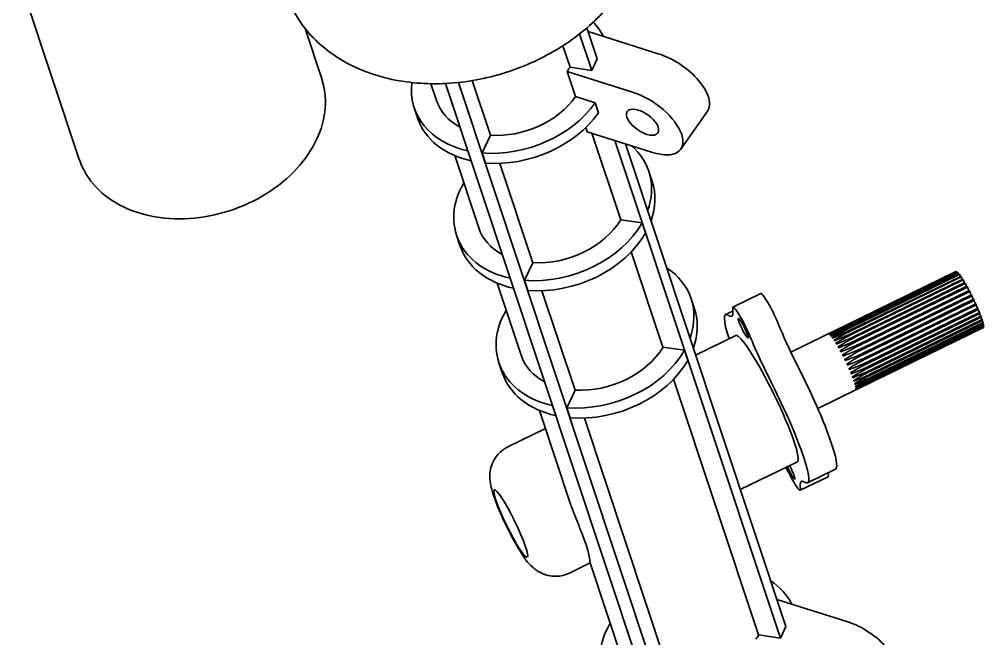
# Model space of a CAD drawing. Header units: millimetres. Extents: x 100 to 4572, y -190 to 4100.
# Drawn here: x 474.4 to 732.2, y 3118.8 to 3284.3 of the extents above; entities that cross this region are included whole.
import ezdxf

# ---------------------------------------------------------------- set-up
doc = ezdxf.new("R2010")
doc.units = ezdxf.units.MM
doc.header["$LTSCALE"] = 10
doc.layers.add('Visible (ISO)', color=7, linetype='Continuous', lineweight=35)

msp = doc.modelspace()

# ---------------------------------------------------------------- linework, layer by layer
at = {"layer": 'Visible (ISO)'}
for p, q in [((474.4, 3295.1), (490.36, 3247.1)), ((550.81, 3281.86), (555.2, 3268.66)), ((627.42, 3270.66), (624.17, 3280.42)), ((626.14, 3282.03), (628.88, 3273.79)), ((626.47, 3281.04), (645.46, 3275.04)), ((621.63, 3271.52), (619.72, 3277.26)), ((627.42, 3270.66), (628.88, 3273.79)), ((638.34, 3264.89), (620.9, 3270.4)), ((623.13, 3263.67), (620.9, 3270.4)), ((621.63, 3271.52), (627.42, 3270.66)), ((584.42, 3267.11), (585.92, 3262.61)), ((659.78, 3052.23), (588.31, 3267.17)), ((591.84, 3267.44), (663.58, 3051.66)), ((595.48, 3267.94), (600.34, 3253.33)), ((628.37, 3262.02), (623.13, 3263.67)), ((629.26, 3259.33), (628.37, 3262.02)), ((579.99, 3260.64), (580.88, 3257.95)), ((651.25, 3249.64), (658.38, 3259.78)), ((626.26, 3254.25), (625.88, 3255.4)), ((626.26, 3254.25), (643.71, 3248.75)), ((635.18, 3230.77), (627.5, 3253.86)), ((600.34, 3253.33), (598.14, 3248.61)), ((677.86, 3118.97), (633.65, 3251.92)), ((636.44, 3251.04), (679.31, 3122.1)), ((590.81, 3247.89), (597.23, 3228.58)), ((598.14, 3248.61), (599.04, 3245.92)), ((602.83, 3245.83), (611.65, 3219.3)), ((642.7, 3243.7), (643.6, 3241.01)), ((640.9, 3229.92), (635.18, 3230.77)), ((641.79, 3227.23), (640.9, 3229.92)), ((591.3, 3226.61), (592.2, 3223.92)), ((646.49, 3196.75), (638.02, 3222.21)), ((611.65, 3219.3), (609.46, 3214.59)), ((724.82, 3216.91), (695.08, 3202.41)), ((695.12, 3202.42), (724.86, 3216.92)), ((725.01, 3216.88), (695.28, 3202.38)), ((695.34, 3202.34), (725.08, 3216.84)), ((725.3, 3216.65), (695.56, 3202.15)), ((695.65, 3202.07), (725.38, 3216.57)), ((725.67, 3216.24), (695.93, 3201.74)), ((696.03, 3201.61), (725.77, 3216.11)), ((726.11, 3215.65), (696.37, 3201.15)), ((696.49, 3200.98), (726.23, 3215.48)), ((602.13, 3213.86), (608.55, 3194.56)), ((609.46, 3214.59), (610.35, 3211.9)), ((726.61, 3214.9), (696.87, 3200.4)), ((697, 3200.19), (726.74, 3214.69)), ((727.16, 3214.01), (697.42, 3199.51)), ((727.16, 3214.01), (697.42, 3199.51)), ((697.56, 3199.27), (727.3, 3213.77)), ((727.68, 3213.01), (697.94, 3198.51)), ((727.74, 3213), (698, 3198.5)), ((698.15, 3198.23), (727.89, 3212.73)), ((614.14, 3211.81), (622.97, 3185.27)), ((665.19, 3207.41), (672.62, 3211.03)), ((728.34, 3211.89), (698.61, 3197.39)), ((698.76, 3197.11), (728.49, 3211.61)), ((728.95, 3210.73), (699.21, 3196.23)), ((699.36, 3195.93), (729.1, 3210.43)), ((654.02, 3209.68), (654.91, 3206.98)), ((729.54, 3209.52), (699.8, 3195.02)), ((699.95, 3194.72), (729.69, 3209.22)), ((730.11, 3208.32), (700.37, 3193.82)), ((700.5, 3193.52), (730.24, 3208.02)), ((663.24, 3205.42), (665.19, 3206.37)), ((730.63, 3207.14), (700.89, 3192.64)), ((730.72, 3206.78), (700.98, 3192.28)), ((701.01, 3192.36), (730.75, 3206.86)), ((731.09, 3206.02), (701.36, 3191.52)), ((731.19, 3205.75), (701.45, 3191.25)), ((701.46, 3191.26), (731.2, 3205.76)), ((731.49, 3204.99), (701.75, 3190.49)), ((701.84, 3190.25), (731.58, 3204.75)), ((731.81, 3204.08), (702.07, 3189.58)), ((702.14, 3189.37), (731.88, 3203.87)), ((732.05, 3203.3), (702.31, 3188.8)), ((702.35, 3188.63), (732.09, 3203.13)), ((732.19, 3202.68), (702.45, 3188.18)), ((702.47, 3188.05), (732.21, 3202.56)), ((732.23, 3202.24), (702.49, 3187.74)), ((665.98, 3199.81), (655.22, 3194.56)), ((680.69, 3195.39), (693.77, 3201.77)), ((702.41, 3187.45), (732.15, 3201.95)), ((732.18, 3201.98), (702.44, 3187.48)), ((702.49, 3187.66), (732.22, 3202.16)), ((652.21, 3195.89), (646.49, 3196.75)), ((653.11, 3193.2), (652.21, 3195.89)), ((602.62, 3192.58), (603.51, 3189.89)), ((672.06, 3119.84), (649.34, 3188.18)), ((622.97, 3185.27), (620.77, 3180.56)), ((687.86, 3180.35), (698.38, 3185.47)), ((613.44, 3179.84), (621.68, 3155.07)), ((620.77, 3180.56), (621.67, 3177.87)), ((625.46, 3177.78), (650.77, 3101.64)), ((615.06, 3174.98), (605.01, 3170.08)), ((682.41, 3166.1), (667.16, 3158.66)), ((685.15, 3160.48), (692.58, 3164.11)), ((683.2, 3158.5), (690.63, 3162.12)), ((626.99, 3139.08), (621.45, 3136.37)), ((626.99, 3139.08), (636.36, 3110.92)), ((676.9, 3129.35), (695.9, 3123.35)), ((672.06, 3119.84), (677.86, 3118.97)), ((677.86, 3118.97), (679.31, 3122.1))]:
    msp.add_line(p, q, dxfattribs=at)
for centre, major_axis, ratio, start_param, end_param in [((605.69, 3269.18), (25.7, 8.55), 0.73262, 0.110432, 0.340997), ((648.15, 3266.96), (10.23, -7.18), 0.484005, 0, 2.149418), ((603.45, 3275.91), (19.77, 6.57), 0.73262, 5.503457, 5.577822), ((605.69, 3269.18), (-25.7, -8.55), 0.73262, 5.942189, 7.169613), ((641.02, 3256.82), (10.23, -7.18), 0.484005, 5.291011, 8.432603), ((605.69, 3269.18), (-19.77, -6.57), 0.73262, 0, 0.606165), ((605.69, 3269.18), (-25.7, -8.55), 0.73262, 1.0426, 2.361864), ((605.69, 3269.18), (-19.77, -6.57), 0.73262, 1.065768, 2.361864), ((606.58, 3266.49), (-25.7, -8.55), 0.73262, 1.0426, 2.361864), ((606.58, 3266.49), (-25.7, -8.55), 0.73262, 0, 0.886428), ((617, 3235.16), (25.7, 8.55), 0.73262, 5.759844, 6.696107), ((617.9, 3232.46), (25.7, 8.55), 0.73262, 5.759844, 6.283185), ((617, 3235.16), (-25.7, -8.55), 0.73262, 5.590025, 7.169613), ((617, 3235.16), (-19.77, -6.57), 0.73262, 1.065768, 2.43623), ((617, 3235.16), (-19.77, -6.57), 0.73262, 0, 0.606165), ((617, 3235.16), (-25.7, -8.55), 0.73262, 1.0426, 2.459398), ((617.9, 3232.46), (-25.7, -8.55), 0.73262, 1.0426, 2.459398), ((617.9, 3232.46), (-25.7, -8.55), 0.73262, 0, 0.886428), ((628.32, 3201.13), (25.7, 8.55), 0.73262, 5.759844, 6.806527), ((728.46, 3209.41), (-3.65, 7.49), 0.12199, 6.238285, 6.278562), ((725.22, 3215.53), (1.17, -2.4), 0.12199, 2.080105, 2.126183), ((728.46, 3209.41), (-3.65, 7.49), 0.12199, 6.077178, 6.117455), ((725.26, 3215.79), (1.17, -2.4), 0.12199, 1.859506, 1.965076), ((728.46, 3209.41), (-3.65, 7.49), 0.12199, 5.91607, 5.956347), ((725.37, 3215.87), (1.17, -2.4), 0.12199, 1.64535, 1.803968), ((728.46, 3209.41), (3.65, -7.49), 0.12199, 2.61337, 2.653647), ((725.56, 3215.79), (1.17, -2.4), 0.12199, 1.432681, 1.642861), ((728.46, 3209.41), (3.65, -7.49), 0.12199, 2.452263, 2.49254), ((725.83, 3215.55), (1.17, -2.4), 0.12199, 1.244319, 1.481754), ((726.5, 3214.9), (0.0365, -0.0749), 0.12199, 4.385912, 5.232204), ((728.46, 3209.41), (3.65, -7.49), 0.12199, 2.291156, 2.331433), ((726.17, 3215.15), (1.17, -2.4), 0.12199, 1.083212, 1.320646), ((727, 3214.12), (0.0365, -0.0749), 0.12199, 4.224805, 5.385336), ((728.46, 3209.41), (3.39, -6.95), 0.12199, 2.224811, 2.243743), ((728.46, 3209.41), (3.65, -7.49), 0.12199, 2.130049, 2.170325), ((726.57, 3214.59), (1.17, -2.4), 0.12199, 0.922105, 1.159539), ((727.53, 3213.22), (0.0365, -0.0749), 0.12199, 4.063697, 5.224228), ((728.46, 3209.41), (3.39, -6.95), 0.12199, 2.056631, 2.082636), ((727.62, 3213.06), (0.0365, -0.0749), 0.12199, 5.198224, 5.845856), ((728.85, 3210.61), (-1.17, 2.4), 0.12199, 6.12132, 6.283185), ((728.46, 3209.41), (3.65, -7.49), 0.12199, 1.968941, 2.009218), ((727.01, 3213.91), (1.17, -2.4), 0.12199, 0.760997, 0.998432), ((675.36, 3205.41), (-2.74, 5.62), 0.12199, 4.260075, 6.283185), ((728.09, 3212.22), (0.0365, -0.0749), 0.12199, 3.90259, 5.063121), ((728.46, 3209.41), (3.39, -6.95), 0.12199, 1.895524, 1.921528), ((728.18, 3212.05), (0.0365, -0.0749), 0.12199, 5.037116, 6.197647), ((729.36, 3209.58), (-1.17, 2.4), 0.12199, 5.960213, 6.197647), ((728.46, 3209.41), (3.65, -7.49), 0.12199, 1.807834, 1.848111), ((727.5, 3213.1), (1.17, -2.4), 0.12199, 0.59989, 0.837324), ((728.66, 3211.15), (0.0365, -0.0749), 0.12199, 3.741483, 4.902014), ((728.46, 3209.41), (3.39, -6.95), 0.12199, 1.734416, 1.760421), ((728.75, 3210.97), (0.0365, -0.0749), 0.12199, 4.876009, 6.03654), ((729.85, 3208.54), (-1.17, 2.4), 0.12199, 5.799106, 6.03654), ((728.46, 3209.41), (3.65, -7.49), 0.12199, 1.646727, 1.687003), ((728, 3212.21), (1.17, -2.4), 0.12199, 0.438783, 0.676217), ((729.22, 3210.03), (0.0365, -0.0749), 0.12199, 3.580375, 4.740906), ((728.46, 3209.41), (3.39, -6.95), 0.12199, 1.573309, 1.599314), ((667.93, 3201.79), (-2.74, 5.62), 0.12199, 4.260075, 6.645699), ((729.31, 3209.85), (0.0365, -0.0749), 0.12199, 4.714902, 5.875432), ((730.3, 3207.52), (1.17, -2.4), 0.12199, 2.496406, 2.73384), ((728.46, 3209.41), (3.65, -7.49), 0.12199, 1.485619, 1.525896), ((728.53, 3211.24), (1.17, -2.4), 0.12199, 0.277676, 0.51511), ((729.77, 3208.9), (-0.0365, 0.0749), 0.12199, 0.277676, 1.438206), ((728.46, 3209.41), (3.39, -6.95), 0.12199, 1.412202, 1.438206), ((729.85, 3208.72), (0.0365, -0.0749), 0.12199, 4.553794, 5.714325), ((730.7, 3206.56), (1.17, -2.4), 0.12199, 2.335298, 2.572733), ((728.46, 3209.41), (3.65, -7.49), 0.12199, 1.324512, 1.364789), ((729.04, 3210.22), (1.17, -2.4), 0.12199, 0.116568, 0.354002), ((730.28, 3207.78), (-0.0365, 0.0749), 0.12199, 0.116568, 1.277099), ((728.46, 3209.41), (3.39, -6.95), 0.12199, 1.251094, 1.277099), ((730.35, 3207.6), (0.0365, -0.0749), 0.12199, 4.392687, 5.553218), ((731.05, 3205.67), (1.17, -2.4), 0.12199, 2.174191, 2.411625), ((628.32, 3201.13), (-25.7, -8.55), 0.73262, 5.590025, 7.169613), ((629.21, 3198.44), (25.7, 8.55), 0.73262, 5.759844, 6.283185), ((674.19, 3182.95), (-10.96, 22.47), 0.12199, 6.072698, 7.00592), ((653.91, 3227.46), (10.96, -22.47), 0.12199, 6.072698, 6.645699), ((728.46, 3209.41), (3.65, -7.49), 0.12199, 1.163405, 1.203681), ((730.74, 3206.71), (-0.0365, 0.0749), 0.12199, 0.256447, 1.115992), ((728.46, 3209.41), (3.39, -6.95), 0.12199, 1.089987, 1.115992), ((729.55, 3209.18), (1.17, -2.4), 0.12199, 0, 0.192895), ((730.81, 3206.54), (0.0365, -0.0749), 0.12199, 4.23158, 5.392111), ((731.33, 3204.87), (1.17, -2.4), 0.12199, 2.013084, 2.250518), ((728.46, 3209.41), (3.65, -7.49), 0.12199, 1.002297, 1.042574), ((728.46, 3209.41), (3.39, -6.95), 0.12199, 0.92888, 0.95128), ((731.2, 3205.55), (0.0365, -0.0749), 0.12199, 4.070472, 5.231003), ((730.02, 3208.15), (1.17, -2.4), 0.12199, 0, 0.031788), ((731.54, 3204.19), (1.17, -2.4), 0.12199, 1.851976, 2.089411), ((728.46, 3209.41), (3.65, -7.49), 0.12199, 0.84119, 0.881467), ((684.43, 3194.64), (10.96, -22.47), 0.12199, 4.260075, 4.833076), ((728.46, 3209.41), (3.39, -6.95), 0.12199, 0.767772, 0.768863), ((731.52, 3204.65), (0.0365, -0.0749), 0.12199, 3.909365, 5.069896), ((731.66, 3203.65), (1.17, -2.4), 0.12199, 1.690869, 1.928303), ((731.71, 3203.26), (1.17, -2.4), 0.12199, 1.529762, 1.750054), ((728.46, 3209.41), (3.65, -7.49), 0.12199, 0.680083, 0.72036), ((731.66, 3203.02), (1.17, -2.4), 0.12199, 1.368654, 1.537189), ((728.46, 3209.41), (3.65, -7.49), 0.12199, 0.518975, 0.559252), ((731.54, 3202.96), (1.17, -2.4), 0.12199, 1.207547, 1.323657), ((728.46, 3209.41), (3.65, -7.49), 0.12199, 0.357868, 0.398145), ((728.46, 3209.41), (3.65, -7.49), 0.12199, 0.196761, 0.237038), ((674.19, 3182.95), (-8.22, 16.85), 0.12199, 3.141593, 6.283185), ((731.34, 3203.06), (1.17, -2.4), 0.12199, 1.04644, 1.104786), ((728.46, 3209.41), (3.65, -7.49), 0.12199, 0.035653, 0.07593), ((677, 3191.02), (10.96, -22.47), 0.12199, 4.260075, 4.833076), ((628.32, 3201.13), (-19.77, -6.57), 0.73262, 0, 0.606165), ((628.32, 3201.13), (-25.7, -8.55), 0.73262, 1.0426, 2.459398), ((628.32, 3201.13), (-19.77, -6.57), 0.73262, 1.065768, 2.43623), ((629.21, 3198.44), (-25.7, -8.55), 0.73262, 1.0426, 2.459398), ((629.21, 3198.44), (-25.7, -8.55), 0.73262, 0, 0.886428), ((681.63, 3186.58), (10.96, -22.47), 0.12199, 0, 1.691483), ((674.19, 3182.95), (10.96, -22.47), 0.12199, 6.072698, 7.974668), ((680.46, 3164.11), (2.74, -5.62), 0.12199, 4.563446, 6.645699), ((680.46, 3164.11), (1.28, -2.62), 0.12199, 4.388787, 8.177584), ((694.48, 3138.44), (-10.96, 22.47), 0.12199, 6.072698, 6.645699), ((701.91, 3142.07), (-10.96, 22.47), 0.12199, 0.298229, 0.362514), ((687.89, 3167.74), (2.74, -5.62), 0.12199, 0, 0.362514), ((656.12, 3117.5), (25.7, 8.55), 0.73262, 0.110432, 0.523341), ((656.12, 3117.5), (-25.7, -8.55), 0.73262, 5.590025, 7.169613), ((698.58, 3115.28), (10.23, -7.18), 0.484005, 0, 2.149418), ((653.89, 3124.22), (19.77, 6.57), 0.73262, 5.503457, 5.577822)]:
    msp.add_ellipse(centre, major_axis=major_axis, ratio=ratio, start_param=start_param, end_param=end_param, dxfattribs=at)
for centre, major_axis, ratio in [((641.02, 3256.82), (4.09, -2.87), 0.484005), ((667.93, 3201.79), (1.28, -2.62), 0.12199), ((605.8, 3149.6), (4.38, -8.99), 0.12199)]:
    msp.add_ellipse(centre, major_axis=major_axis, ratio=ratio, dxfattribs=at)
for points, knots in [([(640.48, 3323.02), (641.73, 3319.27), (642.23, 3315.28), (641.77, 3307.16), (640.75, 3303.05), (637.25, 3294.92), (634.68, 3290.95), (628.2, 3283.56), (624.24, 3280.18), (615.39, 3274.45), (610.48, 3272.1), (600.23, 3268.68), (594.9, 3267.61), (584.29, 3266.88), (579.02, 3267.21), (569.11, 3269.33), (564.46, 3271.1), (556.43, 3275.94), (553, 3278.95), (548.27, 3285.22), (546.66, 3288.25), (545.59, 3291.47)], [2.536397, 2.536397, 2.536397, 2.536397, 2.819487, 2.819487, 3.114191, 3.114191, 3.432494, 3.432494, 3.766813, 3.766813, 4.105711, 4.105711, 4.445072, 4.445072, 4.783981, 4.783981, 5.11824, 5.11824, 5.435208, 5.435208, 5.67799, 5.67799, 5.67799, 5.67799]), ([(555.2, 3268.66), (556.05, 3266.11), (556.37, 3263.4), (555.96, 3257.87), (555.2, 3255.06), (552.66, 3249.55), (550.84, 3246.86), (546.29, 3241.91), (543.55, 3239.66), (537.45, 3235.85), (534.1, 3234.29), (527.11, 3232.03), (523.48, 3231.33), (516.31, 3230.86), (512.76, 3231.09), (506.11, 3232.49), (503.01, 3233.65), (497.63, 3236.82), (495.34, 3238.8), (492.16, 3242.93), (491.07, 3244.95), (490.36, 3247.1)], [1.4892, 1.4892, 1.4892, 1.4892, 1.785556, 1.785556, 2.090726, 2.090726, 2.411342, 2.411342, 2.740337, 2.740337, 3.071244, 3.071244, 3.402269, 3.402269, 3.733139, 3.733139, 4.061799, 4.061799, 4.381018, 4.381018, 4.630792, 4.630792, 4.630792, 4.630792]), ([(690.91, 3200.34), (691.44, 3200.61), (691.97, 3200.87), (693.1, 3201.43), (693.67, 3201.71), (694.54, 3202.14), (694.83, 3202.28), (695.12, 3202.42)], [0.9331257, 0.9331257, 0.9331257, 0.9331257, 1.1124482, 1.1124482, 1.3050152, 1.3050152, 1.399755, 1.399755, 1.399755, 1.399755]), ([(695.28, 3202.38), (695.11, 3202.29), (694.94, 3202.21), (694.32, 3201.91), (693.88, 3201.7), (692.6, 3201.09), (691.77, 3200.71), (690.97, 3200.33)], [1.1672656, 1.1672656, 1.1672656, 1.1672656, 1.2116633, 1.2116633, 1.3285912, 1.3285912, 1.5439754, 1.5439754, 1.5439754, 1.5439754]), ([(691.15, 3200.22), (691.99, 3200.65), (692.87, 3201.11), (694.29, 3201.82), (694.81, 3202.08), (695.34, 3202.34)], [0.9290845, 0.9290845, 0.9290845, 0.9290845, 1.1388193, 1.1388193, 1.2622215, 1.2622215, 1.2622215, 1.2622215]), ([(695.08, 3202.41), (695.03, 3202.38), (694.98, 3202.36), (694.54, 3202.14), (694.16, 3201.96), (693.77, 3201.77)], [1.07006771, 1.07006771, 1.07006771, 1.07006771, 1.08068102, 1.08068102, 1.16390187, 1.16390187, 1.16390187, 1.16390187]), ([(690.73, 3200.25), (690.73, 3200.25), (690.73, 3200.25), (690.73, 3200.25), (690.73, 3200.25), (690.73, 3200.25), (690.73, 3200.25), (690.73, 3200.25), (690.74, 3200.25), (690.74, 3200.26), (690.76, 3200.27), (690.78, 3200.27), (690.82, 3200.3), (690.86, 3200.32), (690.91, 3200.34)], [0.14014118, 0.14014118, 0.14014118, 0.14014118, 0.14027165, 0.14027165, 0.14027165, 0.14122264, 0.14122264, 0.1424727, 0.1424727, 0.14477668, 0.14477668, 0.15070663, 0.15070663, 0.16285086, 0.16285086, 0.16285086, 0.16285086]), ([(690.97, 3200.33), (690.93, 3200.31), (690.89, 3200.29), (690.84, 3200.27), (690.81, 3200.26), (690.78, 3200.25), (690.78, 3200.24), (690.77, 3200.24), (690.77, 3200.24), (690.76, 3200.24), (690.76, 3200.24), (690.76, 3200.24), (690.76, 3200.24), (690.76, 3200.24), (690.76, 3200.24)], [0.1327605, 0.1327605, 0.1327605, 0.1327605, 0.14735929, 0.14735929, 0.15626398, 0.15626398, 0.15906372, 0.15906372, 0.16017144, 0.16017144, 0.16115682, 0.16115682, 0.16115682, 0.16128758, 0.16128758, 0.16128758, 0.16128758]), ([(690.98, 3200.11), (690.98, 3200.11), (690.98, 3200.11), (690.98, 3200.11), (690.98, 3200.11), (690.98, 3200.11), (690.98, 3200.11), (690.98, 3200.11), (690.98, 3200.12), (690.99, 3200.12), (691, 3200.13), (691.02, 3200.14), (691.07, 3200.17), (691.11, 3200.19), (691.15, 3200.22)], [0.14014437, 0.14014437, 0.14014437, 0.14014437, 0.14027484, 0.14027484, 0.14027484, 0.14122583, 0.14122583, 0.14247591, 0.14247591, 0.14477991, 0.14477991, 0.15070996, 0.15070996, 0.16285454, 0.16285454, 0.16285454, 0.16285454]), ([(691.23, 3200.15), (691.19, 3200.13), (691.15, 3200.12), (691.1, 3200.1), (691.08, 3200.08), (691.05, 3200.07), (691.04, 3200.07), (691.03, 3200.07), (691.03, 3200.07), (691.02, 3200.07), (691.02, 3200.07), (691.02, 3200.07), (691.02, 3200.07), (691.02, 3200.07), (691.02, 3200.07)], [0.13276421, 0.13276421, 0.13276421, 0.13276421, 0.14736263, 0.14736263, 0.15626769, 0.15626769, 0.15906755, 0.15906755, 0.16017532, 0.16017532, 0.16116074, 0.16116074, 0.16116074, 0.1612915, 0.1612915, 0.1612915, 0.1612915]), ([(695.56, 3202.15), (695.37, 3202.06), (695.19, 3201.97), (694.63, 3201.7), (694.26, 3201.53), (693.12, 3201), (692.47, 3200.71), (691.48, 3200.26), (691.36, 3200.21), (691.23, 3200.15)], [0.8710213, 0.8710213, 0.8710213, 0.8710213, 0.909334, 0.909334, 0.9843123, 0.9843123, 1.1378644, 1.1378644, 1.1607127, 1.1607127, 1.1607127, 1.1607127]), ([(691.31, 3199.78), (691.31, 3199.78), (691.31, 3199.78), (691.31, 3199.78), (691.31, 3199.78), (691.31, 3199.78), (691.31, 3199.79), (691.31, 3199.79), (691.31, 3199.79), (691.32, 3199.8), (691.33, 3199.81), (691.35, 3199.82), (691.39, 3199.85), (691.43, 3199.87), (691.48, 3199.9)], [0.14014989, 0.14014989, 0.14014989, 0.14014989, 0.14028035, 0.14028035, 0.14028035, 0.14123136, 0.14123136, 0.14248147, 0.14248147, 0.14478558, 0.14478558, 0.15071596, 0.15071596, 0.16286159, 0.16286159, 0.16286159, 0.16286159]), ([(691.58, 3199.78), (691.54, 3199.77), (691.5, 3199.75), (691.45, 3199.73), (691.42, 3199.72), (691.39, 3199.71), (691.38, 3199.71), (691.37, 3199.71), (691.37, 3199.71), (691.37, 3199.71), (691.37, 3199.71), (691.37, 3199.71), (691.37, 3199.72), (691.37, 3199.72), (691.37, 3199.72)], [0.13277221, 0.13277221, 0.13277221, 0.13277221, 0.14736984, 0.14736984, 0.15627571, 0.15627571, 0.15907582, 0.15907582, 0.16018369, 0.16018369, 0.1611692, 0.1611692, 0.1611692, 0.16129996, 0.16129996, 0.16129996, 0.16129996]), ([(691.48, 3199.9), (692.08, 3200.22), (692.69, 3200.55), (694.1, 3201.3), (694.85, 3201.68), (695.65, 3202.07)], [1.6324821, 1.6324821, 1.6324821, 1.6324821, 1.9162809, 1.9162809, 2.2745194, 2.2745194, 2.2745194, 2.2745194]), ([(695.93, 3201.74), (695.72, 3201.64), (695.52, 3201.54), (694.97, 3201.28), (694.63, 3201.13), (693.57, 3200.64), (692.9, 3200.35), (691.95, 3199.94), (691.76, 3199.86), (691.58, 3199.78)], [1.0782527, 1.0782527, 1.0782527, 1.0782527, 1.1378069, 1.1378069, 1.2339762, 1.2339762, 1.4380009, 1.4380009, 1.4870639, 1.4870639, 1.4870639, 1.4870639]), ([(691.88, 3199.4), (692.58, 3199.79), (693.28, 3200.18), (694.7, 3200.94), (695.35, 3201.28), (696.03, 3201.61)], [0.2764309, 0.2764309, 0.2764309, 0.2764309, 0.5667949, 0.5667949, 0.8389319, 0.8389319, 0.8389319, 0.8389319]), ([(696.37, 3201.15), (696.16, 3201.05), (695.95, 3200.95), (695.42, 3200.7), (695.1, 3200.55), (694.38, 3200.24), (694, 3200.07), (693.06, 3199.68), (692.53, 3199.46), (692, 3199.24)], [0.8897162, 0.8897162, 0.8897162, 0.8897162, 0.9378559, 0.9378559, 1.0110726, 1.0110726, 1.0990481, 1.0990481, 1.2186839, 1.2186839, 1.2186839, 1.2186839]), ([(692.36, 3198.73), (693.16, 3199.19), (693.98, 3199.66), (695.39, 3200.42), (695.93, 3200.7), (696.49, 3200.98)], [0.057838, 0.057838, 0.057838, 0.057838, 0.3958161, 0.3958161, 0.6161961, 0.6161961, 0.6161961, 0.6161961]), ([(696.87, 3200.4), (696.65, 3200.3), (696.44, 3200.19), (695.88, 3199.94), (695.55, 3199.79), (694.81, 3199.47), (694.41, 3199.3), (693.49, 3198.92), (692.99, 3198.72), (692.49, 3198.52)], [0.8537363, 0.8537363, 0.8537363, 0.8537363, 0.9017906, 0.9017906, 0.9741006, 0.9741006, 1.061623, 1.061623, 1.1690151, 1.1690151, 1.1690151, 1.1690151]), ([(692.88, 3197.9), (693.66, 3198.36), (694.46, 3198.84), (695.62, 3199.48), (695.95, 3199.66), (696.52, 3199.95), (696.75, 3200.07), (696.99, 3200.18), (697, 3200.19), (697, 3200.19)], [0.5366031, 0.5366031, 0.5366031, 0.5366031, 0.7248425, 0.7248425, 0.801019, 0.801019, 0.8517773, 0.8517773, 0.8537363, 0.8537363, 0.8537363, 0.8537363]), ([(691.72, 3199.27), (691.72, 3199.27), (691.72, 3199.27), (691.72, 3199.27), (691.72, 3199.27), (691.72, 3199.27), (691.72, 3199.28), (691.72, 3199.28), (691.72, 3199.29), (691.73, 3199.29), (691.74, 3199.3), (691.76, 3199.32), (691.8, 3199.35), (691.84, 3199.37), (691.88, 3199.4)], [0.14016061, 0.14016061, 0.14016061, 0.14016061, 0.14029108, 0.14029108, 0.14029108, 0.14124209, 0.14124209, 0.14249224, 0.14249224, 0.14479645, 0.14479645, 0.15072716, 0.15072716, 0.16287395, 0.16287395, 0.16287395, 0.16287395]), ([(692, 3199.24), (691.96, 3199.22), (691.93, 3199.2), (691.87, 3199.19), (691.84, 3199.18), (691.81, 3199.17), (691.8, 3199.17), (691.8, 3199.17), (691.79, 3199.17), (691.79, 3199.18), (691.79, 3199.18), (691.79, 3199.18), (691.79, 3199.18), (691.79, 3199.18), (691.79, 3199.18)], [0.13278465, 0.13278465, 0.13278465, 0.13278465, 0.14738105, 0.14738105, 0.15628817, 0.15628817, 0.15908867, 0.15908867, 0.1601967, 0.1601967, 0.16118235, 0.16118235, 0.16118235, 0.1613131, 0.1613131, 0.1613131, 0.1613131]), ([(692.19, 3198.59), (692.19, 3198.59), (692.19, 3198.59), (692.19, 3198.59), (692.19, 3198.6), (692.19, 3198.6), (692.19, 3198.6), (692.2, 3198.61), (692.2, 3198.62), (692.22, 3198.64), (692.25, 3198.66), (692.29, 3198.69), (692.32, 3198.71), (692.36, 3198.73)], [0.01000934, 0.01000934, 0.01000934, 0.01000934, 0.01031241, 0.01031241, 0.0112002, 0.0112002, 0.01249798, 0.01249798, 0.01514535, 0.01514535, 0.02334092, 0.02334092, 0.03719464, 0.03719464, 0.03719464, 0.03719464]), ([(692.49, 3198.52), (692.45, 3198.51), (692.41, 3198.49), (692.36, 3198.48), (692.33, 3198.47), (692.3, 3198.47), (692.29, 3198.47), (692.28, 3198.47), (692.28, 3198.47), (692.27, 3198.47), (692.27, 3198.47), (692.27, 3198.47), (692.27, 3198.47), (692.27, 3198.47), (692.27, 3198.47)], [0.13280736, 0.13280736, 0.13280736, 0.13280736, 0.14740153, 0.14740153, 0.15631093, 0.15631093, 0.15911214, 0.15911214, 0.16022046, 0.16022046, 0.16120635, 0.16120635, 0.16120635, 0.16133711, 0.16133711, 0.16133711, 0.16133711]), ([(692.72, 3197.76), (692.72, 3197.76), (692.72, 3197.76), (692.72, 3197.76), (692.72, 3197.76), (692.72, 3197.76), (692.72, 3197.77), (692.72, 3197.77), (692.73, 3197.78), (692.73, 3197.79), (692.74, 3197.8), (692.76, 3197.82), (692.8, 3197.85), (692.84, 3197.88), (692.88, 3197.9)], [0.14018022, 0.14018022, 0.14018022, 0.14018022, 0.14031069, 0.14031069, 0.14031069, 0.14126172, 0.14126172, 0.14251193, 0.14251193, 0.14481635, 0.14481635, 0.15074765, 0.15074765, 0.16289654, 0.16289654, 0.16289654, 0.16289654]), ([(693.03, 3197.66), (692.97, 3197.64), (692.92, 3197.62), (692.86, 3197.61), (692.85, 3197.61), (692.83, 3197.61), (692.82, 3197.61), (692.81, 3197.62), (692.81, 3197.62), (692.81, 3197.62), (692.81, 3197.62), (692.81, 3197.62)], [0.06563707, 0.06563707, 0.06563707, 0.06563707, 0.08437463, 0.08437463, 0.09139706, 0.09139706, 0.09394759, 0.09394759, 0.09547457, 0.09547457, 0.09614027, 0.09614027, 0.09614027, 0.09614027]), ([(697.42, 3199.51), (697.29, 3199.45), (697.17, 3199.39), (696.26, 3198.96), (695.51, 3198.64), (694.14, 3198.09), (693.58, 3197.88), (693.03, 3197.66)], [0.6161961, 0.6161961, 0.6161961, 0.6161961, 0.6658536, 0.6658536, 0.9638679, 0.9638679, 1.1705541, 1.1705541, 1.1705541, 1.1705541]), ([(693.45, 3196.95), (694.23, 3197.42), (695.02, 3197.9), (696.18, 3198.55), (696.51, 3198.73), (697.07, 3199.02), (697.3, 3199.14), (697.54, 3199.25), (697.55, 3199.26), (697.56, 3199.27)], [0.5587438, 0.5587438, 0.5587438, 0.5587438, 0.755351, 0.755351, 0.8344569, 0.8344569, 0.8867243, 0.8867243, 0.8897162, 0.8897162, 0.8897162, 0.8897162]), ([(698, 3198.5), (697.74, 3198.37), (697.47, 3198.24), (696.31, 3197.72), (695.49, 3197.39), (694.24, 3196.92), (693.92, 3196.8), (693.61, 3196.68)], [0.8389319, 0.8389319, 0.8389319, 0.8389319, 0.944849, 0.944849, 1.2795924, 1.2795924, 1.394672, 1.394672, 1.394672, 1.394672]), ([(694.05, 3195.89), (694.72, 3196.31), (695.41, 3196.73), (696.51, 3197.37), (696.9, 3197.58), (697.55, 3197.93), (697.8, 3198.05), (698.08, 3198.2), (698.12, 3198.21), (698.15, 3198.23)], [0.6647843, 0.6647843, 0.6647843, 0.6647843, 0.8791263, 0.8791263, 0.9952211, 0.9952211, 1.068411, 1.068411, 1.0782527, 1.0782527, 1.0782527, 1.0782527]), ([(698.61, 3197.39), (698.55, 3197.37), (698.49, 3197.34), (697.53, 3196.88), (696.67, 3196.53), (695.22, 3195.97), (694.71, 3195.78), (694.21, 3195.6)], [2.2745194, 2.2745194, 2.2745194, 2.2745194, 2.3000886, 2.3000886, 2.7002391, 2.7002391, 2.9128398, 2.9128398, 2.9128398, 2.9128398]), ([(697.94, 3198.51), (697.72, 3198.4), (697.5, 3198.29), (697.06, 3198.09), (696.84, 3197.99), (696.4, 3197.79), (696.18, 3197.7), (695.74, 3197.51), (695.52, 3197.42), (695.08, 3197.24), (694.86, 3197.15), (694.64, 3197.07)], [4.712389, 4.712389, 4.712389, 4.712389, 4.7482259, 4.7482259, 4.7840628, 4.7840628, 4.8198997, 4.8198997, 4.8557365, 4.8557365, 4.8915734, 4.8915734, 4.8915734, 4.8915734]), ([(694.65, 3194.75), (695.04, 3194.99), (695.43, 3195.24), (696.38, 3195.81), (696.92, 3196.13), (697.8, 3196.62), (698.13, 3196.79), (698.56, 3197.01), (698.66, 3197.06), (698.76, 3197.11)], [0.5809258, 0.5809258, 0.5809258, 0.5809258, 0.6641851, 0.6641851, 0.7828977, 0.7828977, 0.8503284, 0.8503284, 0.8710213, 0.8710213, 0.8710213, 0.8710213]), ([(697.42, 3199.51), (697.41, 3199.5), (697.4, 3199.5), (697.39, 3199.49), (697.38, 3199.49), (697.36, 3199.48), (697.35, 3199.48), (697.34, 3199.47), (697.33, 3199.46), (697.31, 3199.46), (697.3, 3199.45), (697.29, 3199.45)], [4.71238898, 4.71238898, 4.71238898, 4.71238898, 4.7137792, 4.7137792, 4.715169419, 4.715169419, 4.716559638, 4.716559638, 4.717949858, 4.717949858, 4.719340077, 4.719340077, 4.719340077, 4.719340077]), ([(693.29, 3196.8), (693.29, 3196.8), (693.29, 3196.8), (693.29, 3196.8), (693.29, 3196.8), (693.29, 3196.8), (693.29, 3196.81), (693.29, 3196.81), (693.29, 3196.82), (693.3, 3196.83), (693.31, 3196.85), (693.33, 3196.86), (693.37, 3196.9), (693.41, 3196.92), (693.45, 3196.95)], [0.14016061, 0.14016061, 0.14016061, 0.14016061, 0.14029108, 0.14029108, 0.14029108, 0.14124209, 0.14124209, 0.14249224, 0.14249224, 0.14479645, 0.14479645, 0.15072716, 0.15072716, 0.16287395, 0.16287395, 0.16287395, 0.16287395]), ([(693.61, 3196.68), (693.57, 3196.66), (693.53, 3196.65), (693.48, 3196.64), (693.44, 3196.63), (693.41, 3196.63), (693.4, 3196.63), (693.39, 3196.64), (693.39, 3196.64), (693.39, 3196.64), (693.38, 3196.64), (693.38, 3196.64), (693.38, 3196.64), (693.38, 3196.64), (693.38, 3196.65)], [0.13278465, 0.13278465, 0.13278465, 0.13278465, 0.14738105, 0.14738105, 0.15628817, 0.15628817, 0.15908867, 0.15908867, 0.1601967, 0.1601967, 0.16118235, 0.16118235, 0.16118235, 0.1613131, 0.1613131, 0.1613131, 0.1613131]), ([(693.89, 3195.73), (693.89, 3195.73), (693.89, 3195.73), (693.89, 3195.73), (693.89, 3195.74), (693.89, 3195.74), (693.89, 3195.74), (693.89, 3195.75), (693.89, 3195.76), (693.89, 3195.76), (693.91, 3195.78), (693.92, 3195.8), (693.96, 3195.83), (694, 3195.86), (694.05, 3195.89)], [0.14014989, 0.14014989, 0.14014989, 0.14014989, 0.14028035, 0.14028035, 0.14028035, 0.14123136, 0.14123136, 0.14248147, 0.14248147, 0.14478558, 0.14478558, 0.15071596, 0.15071596, 0.16286159, 0.16286159, 0.16286159, 0.16286159]), ([(694.21, 3195.6), (694.17, 3195.58), (694.13, 3195.57), (694.07, 3195.56), (694.04, 3195.55), (694.01, 3195.55), (694, 3195.55), (693.99, 3195.56), (693.99, 3195.56), (693.98, 3195.56), (693.98, 3195.56), (693.98, 3195.57), (693.98, 3195.57), (693.98, 3195.57), (693.98, 3195.57)], [0.13277221, 0.13277221, 0.13277221, 0.13277221, 0.14736984, 0.14736984, 0.15627571, 0.15627571, 0.15907582, 0.15907582, 0.16018369, 0.16018369, 0.1611692, 0.1611692, 0.1611692, 0.16129996, 0.16129996, 0.16129996, 0.16129996]), ([(694.49, 3194.59), (694.49, 3194.59), (694.49, 3194.59), (694.49, 3194.59), (694.49, 3194.59), (694.49, 3194.6), (694.49, 3194.6), (694.49, 3194.61), (694.5, 3194.62), (694.5, 3194.62), (694.51, 3194.64), (694.53, 3194.66), (694.57, 3194.69), (694.61, 3194.72), (694.65, 3194.75)], [0.14014437, 0.14014437, 0.14014437, 0.14014437, 0.14027484, 0.14027484, 0.14027484, 0.14122583, 0.14122583, 0.14247591, 0.14247591, 0.14477991, 0.14477991, 0.15070996, 0.15070996, 0.16285454, 0.16285454, 0.16285454, 0.16285454]), ([(699.21, 3196.23), (699.13, 3196.19), (699.05, 3196.15), (698.32, 3195.8), (697.68, 3195.53), (696.26, 3194.97), (695.53, 3194.7), (694.81, 3194.44)], [1.2622215, 1.2622215, 1.2622215, 1.2622215, 1.2803415, 1.2803415, 1.4312217, 1.4312217, 1.5949409, 1.5949409, 1.5949409, 1.5949409]), ([(695.25, 3193.56), (695.95, 3194), (696.66, 3194.44), (697.84, 3195.13), (698.29, 3195.38), (698.95, 3195.73), (699.16, 3195.83), (699.36, 3195.93)], [0.7902676, 0.7902676, 0.7902676, 0.7902676, 0.990545, 0.990545, 1.1133115, 1.1133115, 1.1672656, 1.1672656, 1.1672656, 1.1672656]), ([(699.8, 3195.02), (699.64, 3194.94), (699.47, 3194.86), (698.77, 3194.54), (698.23, 3194.31), (696.91, 3193.79), (696.16, 3193.52), (695.41, 3193.24)], [1.399755, 1.399755, 1.399755, 1.399755, 1.453839, 1.453839, 1.6278875, 1.6278875, 1.8679613, 1.8679613, 1.8679613, 1.8679613]), ([(695.83, 3192.35), (696.04, 3192.49), (696.26, 3192.62), (697.21, 3193.21), (697.88, 3193.62), (699.06, 3194.27), (699.5, 3194.5), (699.95, 3194.72)], [0.7658348, 0.7658348, 0.7658348, 0.7658348, 0.8113732, 0.8113732, 0.973423, 0.973423, 1.0700677, 1.0700677, 1.0700677, 1.0700677]), ([(694.81, 3194.44), (694.77, 3194.42), (694.73, 3194.41), (694.68, 3194.4), (694.65, 3194.4), (694.62, 3194.4), (694.61, 3194.4), (694.6, 3194.4), (694.59, 3194.41), (694.59, 3194.41), (694.59, 3194.41), (694.59, 3194.41), (694.59, 3194.41), (694.59, 3194.41), (694.59, 3194.41)], [0.13276421, 0.13276421, 0.13276421, 0.13276421, 0.14736263, 0.14736263, 0.15626769, 0.15626769, 0.15906755, 0.15906755, 0.16017532, 0.16017532, 0.16116074, 0.16116074, 0.16116074, 0.1612915, 0.1612915, 0.1612915, 0.1612915]), ([(695.1, 3193.4), (695.09, 3193.4), (695.09, 3193.4), (695.09, 3193.4), (695.09, 3193.4), (695.09, 3193.41), (695.09, 3193.41), (695.09, 3193.42), (695.1, 3193.43), (695.1, 3193.43), (695.11, 3193.45), (695.13, 3193.47), (695.17, 3193.51), (695.21, 3193.53), (695.25, 3193.56)], [0.14014118, 0.14014118, 0.14014118, 0.14014118, 0.14027165, 0.14027165, 0.14027165, 0.14122264, 0.14122264, 0.1424727, 0.1424727, 0.14477668, 0.14477668, 0.15070663, 0.15070663, 0.16285086, 0.16285086, 0.16285086, 0.16285086]), ([(695.41, 3193.24), (695.37, 3193.23), (695.33, 3193.22), (695.28, 3193.21), (695.25, 3193.2), (695.21, 3193.2), (695.2, 3193.2), (695.19, 3193.21), (695.19, 3193.21), (695.19, 3193.21), (695.19, 3193.22), (695.18, 3193.22), (695.18, 3193.22), (695.18, 3193.22), (695.18, 3193.22)], [0.1327605, 0.1327605, 0.1327605, 0.1327605, 0.14735929, 0.14735929, 0.15626398, 0.15626398, 0.15906372, 0.15906372, 0.16017144, 0.16017144, 0.16115682, 0.16115682, 0.16115682, 0.16128758, 0.16128758, 0.16128758, 0.16128758]), ([(695.67, 3192.19), (695.67, 3192.19), (695.67, 3192.19), (695.67, 3192.19), (695.67, 3192.2), (695.67, 3192.2), (695.67, 3192.2), (695.67, 3192.21), (695.68, 3192.22), (695.68, 3192.22), (695.69, 3192.25), (695.71, 3192.26), (695.75, 3192.3), (695.79, 3192.33), (695.83, 3192.35)], [0.14014163, 0.14014163, 0.14014163, 0.14014163, 0.1402721, 0.1402721, 0.1402721, 0.14122309, 0.14122309, 0.14247316, 0.14247316, 0.14477714, 0.14477714, 0.1507071, 0.1507071, 0.16285139, 0.16285139, 0.16285139, 0.16285139]), ([(695.98, 3192.04), (695.94, 3192.02), (695.9, 3192.01), (695.85, 3192), (695.82, 3191.99), (695.79, 3192), (695.78, 3192), (695.77, 3192), (695.77, 3192), (695.76, 3192.01), (695.76, 3192.01), (695.76, 3192.01), (695.76, 3192.01), (695.76, 3192.01), (695.76, 3192.01)], [0.13276103, 0.13276103, 0.13276103, 0.13276103, 0.14735976, 0.14735976, 0.15626451, 0.15626451, 0.15906427, 0.15906427, 0.160172, 0.160172, 0.16115738, 0.16115738, 0.16115738, 0.16128814, 0.16128814, 0.16128814, 0.16128814]), ([(700.37, 3193.82), (700.06, 3193.67), (699.76, 3193.53), (698.93, 3193.16), (698.42, 3192.95), (697.25, 3192.5), (696.61, 3192.27), (695.98, 3192.04)], [0.6753395, 0.6753395, 0.6753395, 0.6753395, 0.7129096, 0.7129096, 0.7755333, 0.7755333, 0.8518058, 0.8518058, 0.8518058, 0.8518058]), ([(696.38, 3191.16), (696.9, 3191.48), (697.42, 3191.81), (698.66, 3192.55), (699.34, 3192.93), (700.21, 3193.37), (700.36, 3193.45), (700.5, 3193.52)], [1.0774523, 1.0774523, 1.0774523, 1.0774523, 1.2581365, 1.2581365, 1.494702, 1.494702, 1.5432872, 1.5432872, 1.5432872, 1.5432872]), ([(700.89, 3192.64), (700.7, 3192.55), (700.5, 3192.46), (699.95, 3192.2), (699.59, 3192.04), (698.47, 3191.58), (697.8, 3191.33), (696.82, 3190.96), (696.67, 3190.91), (696.52, 3190.85)], [1.450336, 1.450336, 1.450336, 1.450336, 1.5283482, 1.5283482, 1.6709458, 1.6709458, 1.9665304, 1.9665304, 2.0208183, 2.0208183, 2.0208183, 2.0208183]), ([(696.88, 3190.01), (697.31, 3190.27), (697.75, 3190.54), (699.16, 3191.39), (700.03, 3191.88), (701.01, 3192.36)], [1.891994, 1.891994, 1.891994, 1.891994, 2.138866, 2.138866, 2.6816048, 2.6816048, 2.6816048, 2.6816048]), ([(700.98, 3192.28), (700.74, 3192.17), (700.5, 3192.05), (700.02, 3191.8), (699.78, 3191.68), (699.31, 3191.43), (699.08, 3191.3), (698.62, 3191.05), (698.39, 3190.92), (697.94, 3190.65), (697.72, 3190.52), (697.5, 3190.39)], [4.712389, 4.712389, 4.712389, 4.712389, 4.751798, 4.751798, 4.791207, 4.791207, 4.8306161, 4.8306161, 4.8700251, 4.8700251, 4.9094341, 4.9094341, 4.9094341, 4.9094341]), ([(696.22, 3191), (696.22, 3191), (696.22, 3191), (696.22, 3191), (696.22, 3191), (696.22, 3191), (696.22, 3191.01), (696.22, 3191.01), (696.22, 3191.02), (696.22, 3191.03), (696.24, 3191.05), (696.25, 3191.07), (696.29, 3191.1), (696.33, 3191.13), (696.38, 3191.16)], [0.14014574, 0.14014574, 0.14014574, 0.14014574, 0.14027621, 0.14027621, 0.14027621, 0.14122721, 0.14122721, 0.14247729, 0.14247729, 0.14478131, 0.14478131, 0.1507114, 0.1507114, 0.16285612, 0.16285612, 0.16285612, 0.16285612]), ([(696.52, 3190.85), (696.48, 3190.83), (696.44, 3190.82), (696.39, 3190.81), (696.35, 3190.81), (696.32, 3190.81), (696.31, 3190.81), (696.3, 3190.81), (696.3, 3190.81), (696.3, 3190.82), (696.3, 3190.82), (696.3, 3190.82), (696.29, 3190.82), (696.29, 3190.82), (696.29, 3190.82)], [0.1327658, 0.1327658, 0.1327658, 0.1327658, 0.14736406, 0.14736406, 0.15626929, 0.15626929, 0.1590692, 0.1590692, 0.16017699, 0.16017699, 0.16116243, 0.16116243, 0.16116243, 0.16129318, 0.16129318, 0.16129318, 0.16129318]), ([(696.71, 3189.85), (696.71, 3189.85), (696.71, 3189.85), (696.71, 3189.85), (696.71, 3189.85), (696.71, 3189.86), (696.71, 3189.86), (696.71, 3189.87), (696.71, 3189.88), (696.72, 3189.88), (696.73, 3189.9), (696.75, 3189.92), (696.79, 3189.95), (696.83, 3189.98), (696.88, 3190.01)], [0.1401522, 0.1401522, 0.1401522, 0.1401522, 0.14028267, 0.14028267, 0.14028267, 0.14123368, 0.14123368, 0.1424838, 0.1424838, 0.14478793, 0.14478793, 0.15071838, 0.15071838, 0.16286426, 0.16286426, 0.16286426, 0.16286426]), ([(697, 3189.72), (696.96, 3189.7), (696.92, 3189.69), (696.87, 3189.68), (696.84, 3189.67), (696.81, 3189.67), (696.8, 3189.67), (696.79, 3189.68), (696.79, 3189.68), (696.78, 3189.68), (696.78, 3189.68), (696.78, 3189.68), (696.78, 3189.68), (696.78, 3189.68), (696.78, 3189.68)], [0.1327749, 0.1327749, 0.1327749, 0.1327749, 0.14737227, 0.14737227, 0.15627841, 0.15627841, 0.1590786, 0.1590786, 0.16018651, 0.16018651, 0.16117204, 0.16117204, 0.16117204, 0.1613028, 0.1613028, 0.1613028, 0.1613028]), ([(701.36, 3191.52), (701.14, 3191.42), (700.93, 3191.32), (700.38, 3191.06), (700.04, 3190.92), (699.3, 3190.6), (698.89, 3190.44), (697.98, 3190.09), (697.49, 3189.9), (697, 3189.72)], [1.0142506, 1.0142506, 1.0142506, 1.0142506, 1.0716407, 1.0716407, 1.1608134, 1.1608134, 1.2675028, 1.2675028, 1.39684, 1.39684, 1.39684, 1.39684]), ([(697.31, 3188.93), (698.1, 3189.4), (698.89, 3189.88), (700.32, 3190.68), (700.88, 3190.97), (701.46, 3191.26)], [0.1934636, 0.1934636, 0.1934636, 0.1934636, 0.5215059, 0.5215059, 0.7535194, 0.7535194, 0.7535194, 0.7535194]), ([(701.75, 3190.49), (701.55, 3190.39), (701.34, 3190.29), (700.81, 3190.05), (700.5, 3189.91), (699.79, 3189.61), (699.41, 3189.45), (698.48, 3189.07), (697.94, 3188.87), (697.41, 3188.66)], [0.8717589, 0.8717589, 0.8717589, 0.8717589, 0.9185965, 0.9185965, 0.9898145, 0.9898145, 1.0753467, 1.0753467, 1.1938648, 1.1938648, 1.1938648, 1.1938648]), ([(697.67, 3187.95), (698.43, 3188.4), (699.22, 3188.86), (700.53, 3189.59), (701.03, 3189.85), (701.65, 3190.16), (701.75, 3190.21), (701.84, 3190.25)], [0.0274237, 0.0274237, 0.0274237, 0.0274237, 0.3444911, 0.3444911, 0.5466841, 0.5466841, 0.5842671, 0.5842671, 0.5842671, 0.5842671]), ([(702.07, 3189.58), (701.85, 3189.47), (701.63, 3189.37), (701.08, 3189.11), (700.75, 3188.96), (700.01, 3188.64), (699.61, 3188.47), (698.71, 3188.1), (698.23, 3187.91), (697.75, 3187.72)], [0.8539049, 0.8539049, 0.8539049, 0.8539049, 0.9025605, 0.9025605, 0.9756054, 0.9756054, 1.06419, 1.06419, 1.1692326, 1.1692326, 1.1692326, 1.1692326]), ([(697.95, 3187.1), (698.75, 3187.56), (699.57, 3188.03), (700.75, 3188.67), (701.09, 3188.84), (701.66, 3189.13), (701.88, 3189.24), (702.12, 3189.36), (702.13, 3189.37), (702.14, 3189.37)], [0.5374558, 0.5374558, 0.5374558, 0.5374558, 0.7265173, 0.7265173, 0.802387, 0.802387, 0.8528028, 0.8528028, 0.8550764, 0.8550764, 0.8550764, 0.8550764]), ([(701.45, 3191.25), (701.37, 3191.21), (701.28, 3191.16), (701.1, 3191.08), (701.01, 3191.03), (700.83, 3190.94), (700.75, 3190.9), (700.57, 3190.8), (700.48, 3190.76), (700.31, 3190.67), (700.22, 3190.62), (700.14, 3190.57)], [4.71238898, 4.71238898, 4.71238898, 4.71238898, 4.72719669, 4.72719669, 4.74200439, 4.74200439, 4.7568121, 4.7568121, 4.77161981, 4.77161981, 4.78642752, 4.78642752, 4.78642752, 4.78642752]), ([(697.14, 3188.78), (697.14, 3188.78), (697.14, 3188.78), (697.14, 3188.78), (697.14, 3188.78), (697.14, 3188.78), (697.14, 3188.79), (697.14, 3188.79), (697.14, 3188.8), (697.15, 3188.81), (697.16, 3188.83), (697.18, 3188.84), (697.22, 3188.88), (697.26, 3188.9), (697.31, 3188.93)], [0.14016391, 0.14016391, 0.14016391, 0.14016391, 0.14029437, 0.14029437, 0.14029437, 0.14124539, 0.14124539, 0.14249555, 0.14249555, 0.1447998, 0.1447998, 0.15073061, 0.15073061, 0.16287774, 0.16287774, 0.16287774, 0.16287774]), ([(697.41, 3188.66), (697.37, 3188.65), (697.34, 3188.63), (697.28, 3188.62), (697.25, 3188.61), (697.22, 3188.61), (697.22, 3188.61), (697.21, 3188.62), (697.2, 3188.62), (697.2, 3188.62), (697.2, 3188.62), (697.2, 3188.62), (697.2, 3188.63), (697.2, 3188.63), (697.2, 3188.63)], [0.13278847, 0.13278847, 0.13278847, 0.13278847, 0.1473845, 0.1473845, 0.156292, 0.156292, 0.15909262, 0.15909262, 0.1602007, 0.1602007, 0.16118638, 0.16118638, 0.16118638, 0.16131714, 0.16131714, 0.16131714, 0.16131714]), ([(697.5, 3187.81), (697.5, 3187.81), (697.5, 3187.81), (697.5, 3187.81), (697.5, 3187.82), (697.5, 3187.82), (697.5, 3187.82), (697.51, 3187.84), (697.51, 3187.84), (697.54, 3187.87), (697.57, 3187.89), (697.62, 3187.92), (697.64, 3187.94), (697.67, 3187.95)], [0.00365229, 0.00365229, 0.00365229, 0.00365229, 0.00413736, 0.00413736, 0.00517265, 0.00517265, 0.00676723, 0.00676723, 0.01018931, 0.01018931, 0.02155386, 0.02155386, 0.03568821, 0.03568821, 0.03568821, 0.03568821]), ([(697.75, 3187.72), (697.71, 3187.7), (697.68, 3187.69), (697.63, 3187.67), (697.6, 3187.66), (697.57, 3187.66), (697.56, 3187.66), (697.55, 3187.67), (697.55, 3187.67), (697.55, 3187.67), (697.54, 3187.67), (697.54, 3187.67), (697.54, 3187.67), (697.54, 3187.67), (697.54, 3187.67)], [0.13281082, 0.13281082, 0.13281082, 0.13281082, 0.14740465, 0.14740465, 0.1563144, 0.1563144, 0.15911571, 0.15911571, 0.16022408, 0.16022408, 0.16121001, 0.16121001, 0.16121001, 0.16134077, 0.16134077, 0.16134077, 0.16134077]), ([(697.77, 3186.97), (697.77, 3186.97), (697.77, 3186.97), (697.77, 3186.97), (697.77, 3186.97), (697.77, 3186.97), (697.77, 3186.97), (697.77, 3186.98), (697.78, 3186.98), (697.78, 3186.99), (697.8, 3187.01), (697.81, 3187.02), (697.86, 3187.05), (697.9, 3187.08), (697.95, 3187.1)], [0.14017528, 0.14017528, 0.14017528, 0.14017528, 0.14030575, 0.14030575, 0.14030575, 0.14125678, 0.14125678, 0.14250698, 0.14250698, 0.14481134, 0.14481134, 0.1507425, 0.1507425, 0.16289085, 0.16289085, 0.16289085, 0.16289085]), ([(698.01, 3186.9), (697.96, 3186.88), (697.91, 3186.87), (697.86, 3186.85), (697.84, 3186.85), (697.82, 3186.85), (697.81, 3186.85), (697.81, 3186.85), (697.81, 3186.85), (697.8, 3186.85), (697.8, 3186.85), (697.8, 3186.85)], [0.17272656, 0.17272656, 0.17272656, 0.17272656, 0.20980244, 0.20980244, 0.22566709, 0.22566709, 0.23046741, 0.23046741, 0.23329283, 0.23329283, 0.23470133, 0.23470133, 0.23470133, 0.23470133]), ([(702.31, 3188.8), (701.85, 3188.58), (701.39, 3188.36), (699.92, 3187.7), (698.95, 3187.3), (698.01, 3186.9)], [0.6485194, 0.6485194, 0.6485194, 0.6485194, 0.8310746, 0.8310746, 1.2044135, 1.2044135, 1.2044135, 1.2044135]), ([(698.14, 3186.4), (698.94, 3186.84), (699.76, 3187.29), (700.94, 3187.92), (701.28, 3188.1), (701.86, 3188.39), (702.08, 3188.5), (702.33, 3188.62), (702.34, 3188.63), (702.35, 3188.63)], [0.5746166, 0.5746166, 0.5746166, 0.5746166, 0.7776128, 0.7776128, 0.8609684, 0.8609684, 0.9160632, 0.9160632, 0.919102, 0.919102, 0.919102, 0.919102]), ([(702.45, 3188.18), (701.76, 3187.85), (701.1, 3187.54), (699.63, 3186.88), (698.89, 3186.56), (698.17, 3186.24)], [3.2166255, 3.2166255, 3.2166255, 3.2166255, 3.5588239, 3.5588239, 3.9148325, 3.9148325, 3.9148325, 3.9148325]), ([(702.44, 3187.48), (702.23, 3187.38), (702.01, 3187.27), (701.13, 3186.84), (700.5, 3186.54), (699.28, 3185.96), (698.74, 3185.7), (698.21, 3185.45)], [1.7287805, 1.7287805, 1.7287805, 1.7287805, 1.8182501, 1.8182501, 2.0946993, 2.0946993, 2.3233434, 2.3233434, 2.3233434, 2.3233434]), ([(698.22, 3185.51), (698.99, 3185.9), (699.77, 3186.3), (700.97, 3186.91), (701.38, 3187.11), (702.03, 3187.43), (702.26, 3187.54), (702.49, 3187.66)], [0.7221921, 0.7221921, 0.7221921, 0.7221921, 0.9279813, 0.9279813, 1.0362251, 1.0362251, 1.0962939, 1.0962939, 1.0962939, 1.0962939]), ([(698.23, 3185.87), (698.88, 3186.21), (699.54, 3186.56), (700.66, 3187.14), (701.08, 3187.37), (701.79, 3187.72), (702.06, 3187.85), (702.37, 3188.01), (702.42, 3188.03), (702.47, 3188.05)], [0.7261021, 0.7261021, 0.7261021, 0.7261021, 0.9483456, 0.9483456, 1.091647, 1.091647, 1.1794636, 1.1794636, 1.1950981, 1.1950981, 1.1950981, 1.1950981]), ([(702.49, 3187.74), (702.23, 3187.61), (701.97, 3187.49), (700.79, 3186.92), (699.97, 3186.54), (698.77, 3186), (698.5, 3185.88), (698.24, 3185.76)], [1.8240554, 1.8240554, 1.8240554, 1.8240554, 1.905484, 1.905484, 2.1838098, 2.1838098, 2.261483, 2.261483, 2.261483, 2.261483]), ([(698.38, 3185.47), (698.78, 3185.67), (699.18, 3185.87), (700.19, 3186.36), (700.76, 3186.64), (701.71, 3187.1), (702.06, 3187.27), (702.41, 3187.45)], [0.9784053, 0.9784053, 0.9784053, 0.9784053, 1.1254081, 1.1254081, 1.3429041, 1.3429041, 1.4725635, 1.4725635, 1.4725635, 1.4725635]), ([(697.95, 3186.27), (697.95, 3186.27), (697.95, 3186.27), (697.95, 3186.27), (697.95, 3186.28), (697.95, 3186.28), (697.95, 3186.28), (697.96, 3186.28), (697.96, 3186.29), (697.97, 3186.29), (697.98, 3186.31), (698, 3186.32), (698.05, 3186.35), (698.09, 3186.38), (698.14, 3186.4)], [0.14015756, 0.14015756, 0.14015756, 0.14015756, 0.14028803, 0.14028803, 0.14028803, 0.14123904, 0.14123904, 0.14248918, 0.14248918, 0.14479336, 0.14479336, 0.15072398, 0.15072398, 0.16287043, 0.16287043, 0.16287043, 0.16287043]), ([(698.17, 3186.24), (698.13, 3186.23), (698.09, 3186.21), (698.05, 3186.2), (698.02, 3186.19), (697.99, 3186.18), (697.98, 3186.18), (697.98, 3186.18), (697.98, 3186.18), (697.97, 3186.18), (697.97, 3186.18), (697.97, 3186.18), (697.97, 3186.18), (697.97, 3186.18), (697.97, 3186.18)], [0.13278112, 0.13278112, 0.13278112, 0.13278112, 0.14737787, 0.14737787, 0.15628463, 0.15628463, 0.15908502, 0.15908502, 0.16019301, 0.16019301, 0.16117861, 0.16117861, 0.16117861, 0.16130937, 0.16130937, 0.16130937, 0.16130937]), ([(698.21, 3185.45), (698.17, 3185.43), (698.13, 3185.42), (698.09, 3185.4), (698.06, 3185.38), (698.04, 3185.37), (698.03, 3185.37), (698.02, 3185.37), (698.02, 3185.37), (698.02, 3185.37), (698.02, 3185.37), (698.02, 3185.37), (698.02, 3185.37), (698.02, 3185.37), (698.02, 3185.37)], [0.13276288, 0.13276288, 0.13276288, 0.13276288, 0.14736143, 0.14736143, 0.15626636, 0.15626636, 0.15906618, 0.15906618, 0.16017393, 0.16017393, 0.16115934, 0.16115934, 0.16115934, 0.1612901, 0.1612901, 0.1612901, 0.1612901]), ([(698.03, 3185.41), (698.03, 3185.41), (698.03, 3185.41), (698.03, 3185.41), (698.03, 3185.41), (698.03, 3185.41), (698.03, 3185.41), (698.04, 3185.41), (698.04, 3185.42), (698.05, 3185.42), (698.07, 3185.43), (698.09, 3185.44), (698.13, 3185.47), (698.18, 3185.49), (698.22, 3185.51)], [0.14014323, 0.14014323, 0.14014323, 0.14014323, 0.14027369, 0.14027369, 0.14027369, 0.14122469, 0.14122469, 0.14247476, 0.14247476, 0.14477876, 0.14477876, 0.15070877, 0.15070877, 0.16285322, 0.16285322, 0.16285322, 0.16285322]), ([(698.04, 3185.75), (698.04, 3185.75), (698.04, 3185.75), (698.04, 3185.75), (698.04, 3185.75), (698.04, 3185.75), (698.04, 3185.75), (698.04, 3185.76), (698.05, 3185.76), (698.06, 3185.77), (698.07, 3185.78), (698.09, 3185.79), (698.14, 3185.82), (698.18, 3185.84), (698.23, 3185.87)], [0.14014781, 0.14014781, 0.14014781, 0.14014781, 0.14027828, 0.14027828, 0.14027828, 0.14122928, 0.14122928, 0.14247938, 0.14247938, 0.14478347, 0.14478347, 0.15071379, 0.15071379, 0.1628592, 0.1628592, 0.1628592, 0.1628592]), ([(698.24, 3185.76), (698.2, 3185.74), (698.16, 3185.72), (698.12, 3185.7), (698.09, 3185.69), (698.06, 3185.69), (698.06, 3185.68), (698.05, 3185.68), (698.05, 3185.68), (698.05, 3185.68), (698.04, 3185.68), (698.04, 3185.69), (698.04, 3185.69), (698.04, 3185.69), (698.04, 3185.69)], [0.1327698, 0.1327698, 0.1327698, 0.1327698, 0.14736767, 0.14736767, 0.1562733, 0.1562733, 0.15907333, 0.15907333, 0.16018117, 0.16018117, 0.16116665, 0.16116665, 0.16116665, 0.16129741, 0.16129741, 0.16129741, 0.16129741]), ([(605.01, 3170.08), (604.19, 3169.68), (603.44, 3169.14), (602.18, 3167.92), (601.7, 3167.25), (600.9, 3165.85), (600.66, 3165.16), (600.28, 3163.76), (600.22, 3163.15), (600.16, 3161.9), (600.21, 3161.38), (600.36, 3160.02), (600.52, 3159.37), (600.94, 3157.79), (601.24, 3156.9), (602.07, 3154.65), (602.64, 3153.26), (603.82, 3150.61), (604.41, 3149.37), (605.61, 3146.97), (606.23, 3145.8), (607.48, 3143.56), (608.11, 3142.5), (609.57, 3140.27), (610.06, 3139.33), (612.07, 3137.57), (612.41, 3137.29), (613.19, 3136.78), (613.57, 3136.56), (614.81, 3135.98), (615.86, 3135.58), (618.31, 3135.48), (619.4, 3135.6), (620.81, 3136.08), (621.13, 3136.22), (621.45, 3136.37)], [3.971891, 3.971891, 3.971891, 3.971891, 4.011355, 4.011355, 4.054772, 4.054772, 4.110912, 4.110912, 4.190644, 4.190644, 4.305801, 4.305801, 4.530272, 4.530272, 4.844432, 4.844432, 5.269126, 5.269126, 5.626189, 5.626189, 5.977493, 5.977493, 6.346602, 6.346602, 6.829937, 6.829937, 6.910422, 6.910422, 6.964136, 6.964136, 7.048302, 7.048302, 7.098335, 7.098335, 7.113484, 7.113484, 7.113484, 7.113484]), ([(621.68, 3155.07), (621.81, 3154.68), (621.94, 3154.28), (622.54, 3152.63), (623.03, 3151.39), (623.99, 3149.03), (624.45, 3147.9), (625.27, 3145.82), (625.62, 3144.86), (626.19, 3143.16), (626.42, 3142.37), (626.75, 3141.01), (626.85, 3140.43), (626.96, 3139.57), (626.98, 3139.28), (626.99, 3139.11), (626.99, 3139.09), (626.99, 3139.08)], [4.543487, 4.543487, 4.543487, 4.543487, 4.69011, 4.69011, 5.163333, 5.163333, 5.636556, 5.636556, 6.109779, 6.109779, 6.583002, 6.583002, 7.056225, 7.056225, 7.529448, 7.529448, 7.676072, 7.676072, 7.676072, 7.676072])]:
    msp.add_open_spline(points, degree=3, knots=knots, dxfattribs=at)
for points in [[(690.76, 3200.24), (690.75, 3200.24), (690.74, 3200.24), (690.73, 3200.25)], [(691.02, 3200.07), (691.01, 3200.08), (690.99, 3200.1), (690.98, 3200.11)], [(691.37, 3199.72), (691.35, 3199.74), (691.33, 3199.76), (691.31, 3199.78)], [(691.79, 3199.18), (691.76, 3199.21), (691.74, 3199.24), (691.72, 3199.27)], [(692.27, 3198.47), (692.24, 3198.51), (692.22, 3198.55), (692.19, 3198.59)], [(692.81, 3197.62), (692.78, 3197.67), (692.75, 3197.71), (692.72, 3197.76)], [(693.38, 3196.65), (693.35, 3196.7), (693.32, 3196.75), (693.29, 3196.8)], [(693.98, 3195.57), (693.95, 3195.62), (693.92, 3195.68), (693.89, 3195.73)], [(694.59, 3194.41), (694.56, 3194.47), (694.53, 3194.53), (694.49, 3194.59)], [(695.18, 3193.22), (695.15, 3193.28), (695.12, 3193.34), (695.1, 3193.4)], [(695.76, 3192.01), (695.73, 3192.07), (695.7, 3192.13), (695.67, 3192.19)], [(696.29, 3190.82), (696.27, 3190.88), (696.24, 3190.94), (696.22, 3191)], [(696.78, 3189.68), (696.76, 3189.74), (696.73, 3189.8), (696.71, 3189.85)], [(697.2, 3188.63), (697.18, 3188.68), (697.16, 3188.73), (697.14, 3188.78)], [(697.54, 3187.67), (697.53, 3187.72), (697.51, 3187.76), (697.5, 3187.81)], [(697.8, 3186.85), (697.79, 3186.89), (697.78, 3186.93), (697.77, 3186.97)], [(697.97, 3186.18), (697.97, 3186.21), (697.96, 3186.24), (697.95, 3186.27)], [(698.02, 3185.37), (698.02, 3185.38), (698.03, 3185.39), (698.03, 3185.41)], [(698.04, 3185.69), (698.04, 3185.71), (698.04, 3185.73), (698.04, 3185.75)]]:
    msp.add_open_spline(points, degree=3, dxfattribs=at)

doc.saveas('drawing.dxf')
